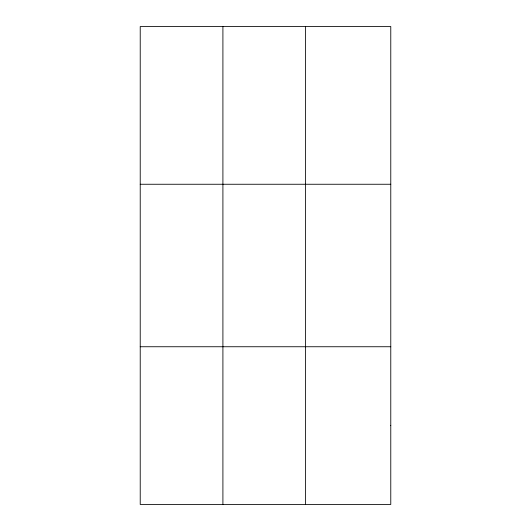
<?xml version="1.0" encoding="UTF-8"?>
<svg xmlns="http://www.w3.org/2000/svg" width="531" height="531" viewBox="0 0 531 531"><rect width="100%" height="100%" fill="white"/><g stroke="black" fill="none" stroke-linecap="round" stroke-linejoin="round"><path stroke-width="0.8" d="M222.907 26.55L222.907 504.45M305.59 26.55L305.59 504.45M140.224 184.257L390.776 184.257M140.224 346.743L390.776 346.743M390.776 425.596L390.776 504.45L140.224 504.45L140.224 26.55L390.776 26.55L390.776 425.596"/></g></svg>
